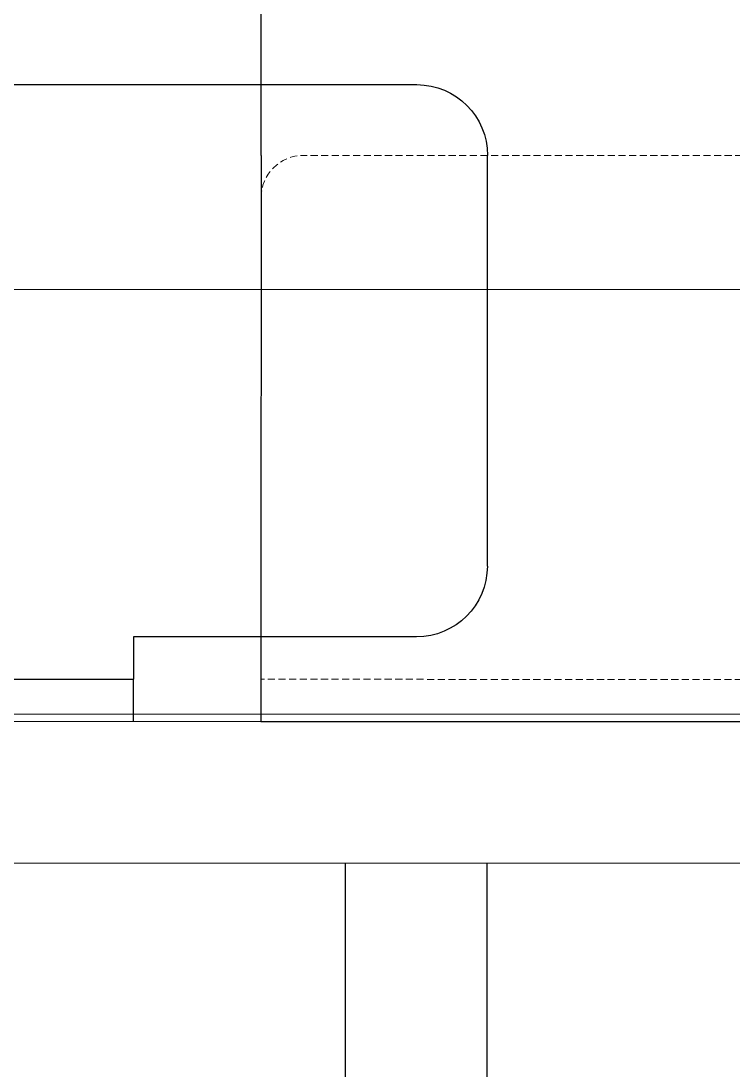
# Model space of a CAD drawing. Header units: millimetres. Extents: x 845401 to 948039, y 511594 to 550263.
# Drawn here: x 909681.7 to 909732, y 535986.6 to 536060.7 of the extents above; entities that cross this region are included whole.
import ezdxf

# ---------------------------------------------------------------- set-up
doc = ezdxf.new("R2010")
doc.units = ezdxf.units.MM
doc.linetypes.add('DASHED', pattern=[0.75, 0.5, -0.25])
for name, color, linetype in [('00', 7, 'Continuous'), ('1轮廓实线层', 7, 'Continuous'), ('4虚线层', 6, 'DASHED')]:
    doc.layers.add(name, color=color, linetype=linetype)
doc.layers.add('A-剖-0.10mm.......SECT-L01', color=255, linetype='Continuous', lineweight=18)
doc.layers.add('物流设备', color=7, linetype='Continuous', lineweight=5)

# ---------------------------------------------------------------- blocks, each defined once
blk = doc.blocks.new('*U100472')
at = {"color": 7, "linetype": 'Continuous', "lineweight": 25}
for p, q in [((-1886.942, 1662.02), (-3156.942, 1662.02)), ((-3156.942, 1656.02), (-3156.942, 1662.02)), ((-3156.942, 1622.02), (-3156.942, 1656.02)), ((-3156.942, 1622.02), (-3156.942, 442.02))]:
    blk.add_line(p, q, dxfattribs=at)
at = {"layer": '1轮廓实线层'}
for p, q in [((-3150.942, 1708.02), (-3150.942, 1672.02)), ((-3140.942, 1708.02), (-3140.942, 1672.02)), ((-3004.942, 1672.02), (-3229.942, 1672.02)), ((-3004.942, 1662.02), (-3229.942, 1662.02)), ((-3165.942, 1662.02), (-3165.942, 1659.02)), ((-3220.942, 1659.02), (-3165.942, 1659.02)), ((-3165.942, 1656.02), (-3165.942, 1659.02)), ((-3145.942, 1656.02), (-3165.942, 1656.02)), ((-3140.942, 1651.02), (-3140.942, 1622.02)), ((-3220.942, 1617.02), (-3145.942, 1617.02))]:
    blk.add_line(p, q, dxfattribs=at)
for centre, start, end in [((-3145.942, 1651.02), 0, 90), ((-3145.942, 1622.02), 270, 0)]:
    blk.add_arc(centre, 5, start, end, dxfattribs=at)
at = {"layer": '4虚线层', "linetype": 'DASHED', "lineweight": 18}
for p, q in [((-1886.942, 1659.02), (-3156.942, 1659.02)), ((-1889.942, 1622.02), (-3153.942, 1622.02))]:
    blk.add_line(p, q, dxfattribs=at)
blk.add_arc((-3153.942, 1625.02), 3, 180, 270, dxfattribs=at)
blk = doc.blocks.new('*U100569')
at = {"color": 1}
blk.add_lwpolyline([(0, -630), (7920.603, -630), (7920.603, 630), (0, 630)], close=True, dxfattribs=at)
at = {"color": 4}
blk.add_lwpolyline([(0, -600), (7920.603, -600), (7920.603, 600), (0, 600)], close=True, dxfattribs=at)
at = {"color": 2}
blk.add_lwpolyline([(0, -630), (7920.603, -630), (7920.603, -830), (0, -830)], close=True, dxfattribs=at)
for tag, p in [('设备编号', (485.238, 55.288)), ('设备高度', (489.749, -155.563))]:
    blk.add_attdef(tag, p, '', height=100)
at = {"flags": 1}
blk.add_attdef('设备类型', (14421.904, -37.083), '', height=100, dxfattribs=at)
blk = doc.blocks.new('C线')
at = {"xscale": -1, "rotation": 179.9712508777102}
blk.add_blockref('*U100472', (994726.288, 476509.416, 12.688), dxfattribs=at)
at = {"layer": '物流设备', "color": 0}
blk.add_blockref('*U100569', (986088.08, 475479.516, 25.376), dxfattribs=at)
blk = doc.blocks.new('BC线平台')
at = {"layer": 'A-剖-0.10mm.......SECT-L01'}
h = blk.add_hatch(dxfattribs=at)
h.set_pattern_fill('CROSS', color=2, scale=50)
h.set_pattern_definition([(0, (691447.87, 341554.85), (317.5, 317.5), [158.75, -476.25]), (90, (691527.24, 341475.47), (-317.5, 317.5), [158.75, -476.25])])
h.paths.add_polyline_path([(786169.72, 367097.043), (791174.131, 367097.043), (791174.131, 370095.421), (786169.72, 370095.421)])

msp = doc.modelspace()

# ---------------------------------------------------------------- block references
at = {"layer": '00'}
for name, p in [('BC线平台', (120688.345, 168041.308, -0.976)), ('C线', (-81869.829, 61162.217))]:
    msp.add_blockref(name, p, dxfattribs=at)

doc.saveas('drawing.dxf')
